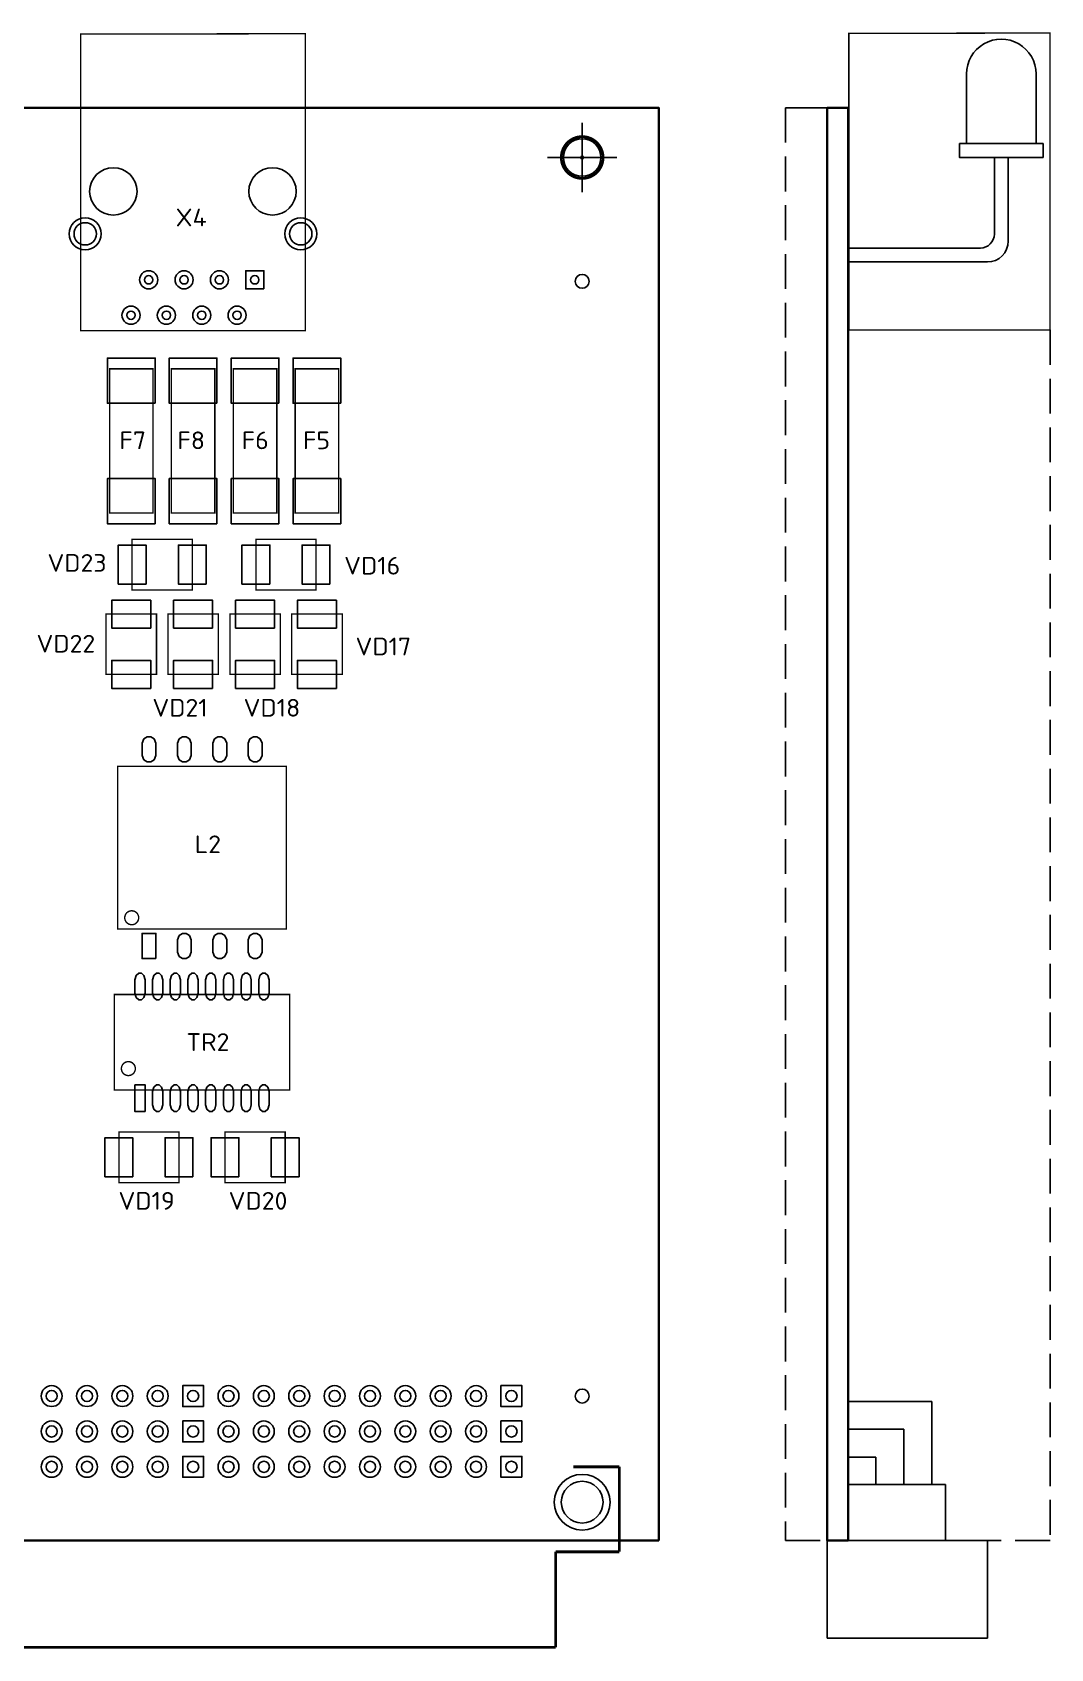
# Model space of a CAD drawing. Header units: millimetres. Extents: x 1127 to 1496, y -2533 to -2276.
# Drawn here: x 1422.7 to 1495.8, y -2392 to -2275.9 of the extents above; entities that cross this region are included whole.
import ezdxf
from ezdxf.enums import TextEntityAlignment as Align

# ---------------------------------------------------------------- set-up
doc = ezdxf.new("R2010")
doc.units = ezdxf.units.MM
doc.linetypes.add('ГОСТ 2.303 4', pattern=[7, 5, -2, 0])
doc.layers.get('0').update_dxf_attribs({"color": 250})
doc.layers.add('BOARD', color=173, linetype='Continuous', lineweight=35)
doc.layers.add('TOP', color=7, linetype='Continuous')
doc.styles.get("Standard").update_dxf_attribs({"font": 'txt.shx'})

# ---------------------------------------------------------------- blocks, each defined once
blk = doc.blocks.new('FIGURE_CIRCLE')
blk.add_circle((0, 0), 0.5)
blk = doc.blocks.new('FIGURE_SQUARE')
blk.add_lwpolyline([(-0.5, -0.5), (-0.5, 0.5), (0.5, 0.5), (0.5, -0.5)], close=True)
blk = doc.blocks.new('FIGURE_OBLONG')
blk.add_lwpolyline([(-0.5, -0.125), (-0.5, 0.125), (-0.416, 0.375), (-0.25, 0.5), (0.25, 0.5), (0.416, 0.375), (0.5, 0.125), (0.5, -0.125), (0.416, -0.375), (0.25, -0.5), (-0.25, -0.5), (-0.416, -0.375)], close=True)

msp = doc.modelspace()

# ---------------------------------------------------------------- linework, layer by layer
at = {"layer": 'BOARD'}
for points in [[(1467.65, -2384.2), (1234.4, -2384.2), (1234.4, -2281.33), (1467.65, -2281.33)], [(1479.75, -2384.2), (1481.25, -2384.2), (1481.25, -2281.33), (1479.75, -2281.33)]]:
    msp.add_lwpolyline(points, close=True, dxfattribs=at)
at = {"layer": 'TOP'}
for p, q in [((1489.75, -2278.9), (1489.75, -2283.9)), ((1494.75, -2278.9), (1494.75, -2283.9)), ((1478.25, -2281.33), (1476.75, -2281.33)), ((1491.75, -2284.9), (1491.75, -2290.4)), ((1492.75, -2284.9), (1492.75, -2290.9)), ((1490.75, -2291.4), (1481.25, -2291.4)), ((1491.25, -2292.4), (1481.25, -2292.4)), ((1487.25, -2374.2), (1481.25, -2374.2)), ((1487.25, -2380.17), (1487.25, -2374.2)), ((1485.25, -2376.2), (1481.25, -2376.2)), ((1485.25, -2380.17), (1485.25, -2376.2)), ((1483.25, -2378.2), (1481.25, -2378.2)), ((1483.25, -2380.17), (1483.25, -2378.2)), ((1481.25, -2380.17), (1488.25, -2380.17)), ((1488.25, -2380.17), (1488.25, -2384.2)), ((1479.75, -2391.2), (1479.75, -2384.2)), ((1481.25, -2384.2), (1491.25, -2384.2)), ((1491.25, -2384.2), (1491.25, -2391.2)), ((1491.25, -2391.2), (1479.75, -2391.2))]:
    msp.add_line(p, q, dxfattribs=at)
at = {"layer": 'TOP', "linetype": 'ГОСТ 2.303 4', "ltscale": 0.5}
for p, q in [((1476.75, -2281.33), (1476.75, -2384.2)), ((1479.75, -2281.33), (1478.25, -2281.33)), ((1495.75, -2297.28), (1495.75, -2384.2)), ((1476.75, -2384.2), (1479.75, -2384.2)), ((1495.75, -2384.2), (1491.25, -2384.2))]:
    msp.add_line(p, q, dxfattribs=at)
at = {"layer": 'TOP'}
for points, const_width in [([(1442.27, -2276.01), (1442.27, -2297.33), (1426.13, -2297.33), (1426.13, -2276.04), (1442.27, -2276.01), (1442.27, -2297.33), (1426.13, -2297.33)], 0.1), ([(1495.75, -2275.96), (1495.75, -2297.28), (1481.3, -2297.28), (1481.3, -2275.99), (1495.75, -2275.96), (1495.75, -2297.28), (1481.3, -2297.28)], 0.1), ([(1462.15, -2287.4), (1462.15, -2282.4)], 0.1), ([(1459.65, -2284.9), (1464.65, -2284.9)], 0.1), ([(1428.21, -2300.07), (1431.33, -2300.07), (1431.33, -2310.42), (1428.21, -2310.42), (1428.21, -2300.07)], 0.1), ([(1432.65, -2300.07), (1435.77, -2300.07), (1435.77, -2310.42), (1432.65, -2310.42), (1432.65, -2300.07)], 0.1), ([(1437.1, -2300.07), (1440.22, -2300.07), (1440.22, -2310.42), (1437.1, -2310.42), (1437.1, -2300.07)], 0.1), ([(1441.54, -2300.07), (1444.66, -2300.07), (1444.66, -2310.42), (1441.54, -2310.42), (1441.54, -2300.07)], 0.1), ([(1434.15, -2312.32), (1434.15, -2315.94), (1429.83, -2315.94), (1429.83, -2312.32), (1434.15, -2312.32)], 0.1), ([(1438.72, -2315.94), (1438.72, -2312.32), (1443.04, -2312.32), (1443.04, -2315.94), (1438.72, -2315.94)], 0.1), ([(1431.58, -2322.01), (1427.96, -2322.01), (1427.96, -2317.68), (1431.58, -2317.68), (1431.58, -2322.01)], 0.1), ([(1432.4, -2317.68), (1436.03, -2317.68), (1436.03, -2322.01), (1432.4, -2322.01), (1432.4, -2317.68)], 0.1), ([(1440.47, -2322.01), (1436.85, -2322.01), (1436.85, -2317.68), (1440.47, -2317.68), (1440.47, -2322.01)], 0.1), ([(1444.92, -2322.01), (1441.29, -2322.01), (1441.29, -2317.68), (1444.92, -2317.68), (1444.92, -2322.01)], 0.1), ([(1440.9, -2340.29), (1428.8, -2340.29), (1428.8, -2328.61), (1440.9, -2328.61), (1440.9, -2340.29)], 0.1), ([(1441.14, -2351.85), (1428.56, -2351.85), (1428.56, -2344.99), (1441.14, -2344.99), (1441.14, -2351.85)], 0.1), ([(1433.2, -2354.86), (1433.2, -2358.49), (1428.88, -2358.49), (1428.88, -2354.86), (1433.2, -2354.86)], 0.1), ([(1440.82, -2354.86), (1440.82, -2358.49), (1436.5, -2358.49), (1436.5, -2354.86), (1440.82, -2354.86)], 0.1), ([(1464.82, -2378.9), (1461.52, -2378.9)], 0.203), ([(1464.82, -2385), (1464.82, -2378.9)], 0.203), ([(1460.25, -2385), (1464.82, -2385)], 0.203), ([(1460.25, -2391.86), (1460.25, -2385)], 0.203), ([(1375.16, -2391.86), (1460.25, -2391.86)], 0.203)]:
    msp.add_lwpolyline(points, dxfattribs=dict(at, const_width=const_width))
for points, const_width in [([(1462.15, -2283.4, 1), (1462.15, -2286.4, 1), (1462.15, -2283.4)], 0.2), ([(1429.8, -2338.98, 1), (1429.8, -2339.98, 1), (1429.8, -2338.98)], 0.1), ([(1429.56, -2349.81, 1), (1429.56, -2350.81, 1), (1429.56, -2349.81)], 0.1)]:
    msp.add_lwpolyline(points, format="xyb", dxfattribs=dict(at, const_width=const_width))
msp.add_lwpolyline([(1495.25, -2284.9), (1495.25, -2283.9), (1489.25, -2283.9), (1489.25, -2284.9)], close=True, dxfattribs=at)
for centre, radius, start, end in [((1491.25, -2290.9), 1.5, 199.4712, 199.4712), ((1490.75, -2290.4), 1, 270, 0), ((1491.25, -2290.9), 1.5, 270, 0)]:
    msp.add_arc(centre, radius, start, end, dxfattribs=at)
at = {"layer": 'TOP', "extrusion": (0, 0, -1)}
msp.add_ellipse((1492.25, -2278.9), major_axis=(0, 2.5), ratio=1, start_param=4.712389, end_param=7.853982, dxfattribs=at)

# ---------------------------------------------------------------- block references
at = {"layer": 'TOP', "rotation": 90}
for name, p, xscale, yscale in [('FIGURE_CIRCLE', (1462.15, -2284.9), 2.7, 2.7), ('FIGURE_CIRCLE', (1462.15, -2284.9), 0.2, 0.2), ('FIGURE_CIRCLE', (1428.48, -2287.33), 3.4, 3.4), ('FIGURE_CIRCLE', (1428.48, -2287.33), 3.4, 3.4), ('FIGURE_CIRCLE', (1439.91, -2287.33), 3.4, 3.4), ('FIGURE_CIRCLE', (1439.91, -2287.33), 3.4, 3.4), ('FIGURE_CIRCLE', (1426.46, -2290.38), 2.3, 2.3), ('FIGURE_CIRCLE', (1441.94, -2290.38), 2.3, 2.3), ('FIGURE_CIRCLE', (1426.46, -2290.38), 1.6, 1.6), ('FIGURE_CIRCLE', (1441.94, -2290.38), 1.6, 1.6), ('FIGURE_CIRCLE', (1431.02, -2293.68), 1.3, 1.3), ('FIGURE_CIRCLE', (1433.56, -2293.68), 1.3, 1.3), ('FIGURE_CIRCLE', (1436.1, -2293.68), 1.3, 1.3), ('FIGURE_SQUARE', (1438.64, -2293.68), 1.3, 1.3), ('FIGURE_CIRCLE', (1431.02, -2293.68), 0.6, 0.6), ('FIGURE_CIRCLE', (1433.56, -2293.68), 0.6, 0.6), ('FIGURE_CIRCLE', (1436.1, -2293.68), 0.6, 0.6), ('FIGURE_CIRCLE', (1438.64, -2293.68), 0.6, 0.6), ('FIGURE_CIRCLE', (1429.75, -2296.22), 1.3, 1.3), ('FIGURE_CIRCLE', (1429.75, -2296.22), 0.6, 0.6), ('FIGURE_CIRCLE', (1432.29, -2296.22), 1.3, 1.3), ('FIGURE_CIRCLE', (1432.29, -2296.22), 0.6, 0.6), ('FIGURE_CIRCLE', (1434.83, -2296.22), 1.3, 1.3), ('FIGURE_CIRCLE', (1434.83, -2296.22), 0.6, 0.6), ('FIGURE_CIRCLE', (1437.37, -2296.22), 1.3, 1.3), ('FIGURE_CIRCLE', (1437.37, -2296.22), 0.6, 0.6), ('FIGURE_SQUARE', (1429.77, -2300.92), 3.25, 3.43), ('FIGURE_SQUARE', (1434.21, -2300.92), 3.25, 3.43), ('FIGURE_SQUARE', (1438.66, -2300.92), 3.25, 3.43), ('FIGURE_SQUARE', (1443.1, -2300.92), 3.25, 3.43), ('FIGURE_SQUARE', (1429.77, -2309.57), 3.25, 3.43), ('FIGURE_SQUARE', (1434.21, -2309.57), 3.25, 3.43), ('FIGURE_SQUARE', (1438.66, -2309.57), 3.25, 3.43), ('FIGURE_SQUARE', (1443.1, -2309.57), 3.25, 3.43), ('FIGURE_SQUARE', (1429.83, -2314.13), 2.8, 2), ('FIGURE_SQUARE', (1434.15, -2314.13), 2.8, 2), ('FIGURE_SQUARE', (1438.72, -2314.13), 2.8, 2), ('FIGURE_SQUARE', (1443.04, -2314.13), 2.8, 2), ('FIGURE_SQUARE', (1429.77, -2317.68), 2, 2.8), ('FIGURE_SQUARE', (1434.21, -2317.68), 2, 2.8), ('FIGURE_SQUARE', (1438.66, -2317.68), 2, 2.8), ('FIGURE_SQUARE', (1443.1, -2317.68), 2, 2.8), ('FIGURE_SQUARE', (1429.77, -2322.01), 2, 2.8), ('FIGURE_SQUARE', (1434.21, -2322.01), 2, 2.8), ('FIGURE_SQUARE', (1438.66, -2322.01), 2, 2.8), ('FIGURE_SQUARE', (1443.1, -2322.01), 2, 2.8), ('FIGURE_OBLONG', (1430.4, -2344.41), 1.91, 0.74), ('FIGURE_OBLONG', (1431.67, -2344.41), 1.91, 0.74), ('FIGURE_OBLONG', (1432.94, -2344.41), 1.91, 0.74), ('FIGURE_OBLONG', (1434.21, -2344.41), 1.91, 0.74), ('FIGURE_OBLONG', (1435.48, -2344.41), 1.91, 0.74), ('FIGURE_OBLONG', (1436.75, -2344.41), 1.91, 0.74), ('FIGURE_OBLONG', (1438.02, -2344.41), 1.91, 0.74), ('FIGURE_OBLONG', (1439.29, -2344.41), 1.91, 0.74), ('FIGURE_SQUARE', (1430.4, -2352.44), 1.91, 0.74), ('FIGURE_OBLONG', (1431.67, -2352.44), 1.91, 0.74), ('FIGURE_OBLONG', (1432.94, -2352.44), 1.91, 0.74), ('FIGURE_OBLONG', (1434.21, -2352.44), 1.91, 0.74), ('FIGURE_OBLONG', (1435.48, -2352.44), 1.91, 0.74), ('FIGURE_OBLONG', (1436.75, -2352.44), 1.91, 0.74), ('FIGURE_OBLONG', (1438.02, -2352.44), 1.91, 0.74), ('FIGURE_OBLONG', (1439.29, -2352.44), 1.91, 0.74), ('FIGURE_SQUARE', (1428.88, -2356.68), 2.8, 2), ('FIGURE_SQUARE', (1433.2, -2356.68), 2.8, 2), ('FIGURE_SQUARE', (1436.5, -2356.68), 2.8, 2), ('FIGURE_SQUARE', (1440.82, -2356.68), 2.8, 2), ('FIGURE_CIRCLE', (1424.05, -2373.82), 1.5, 1.5), ('FIGURE_CIRCLE', (1426.59, -2373.82), 1.5, 1.5), ('FIGURE_CIRCLE', (1429.13, -2373.82), 1.5, 1.5), ('FIGURE_CIRCLE', (1431.67, -2373.82), 1.5, 1.5), ('FIGURE_SQUARE', (1434.21, -2373.82), 1.5, 1.5), ('FIGURE_CIRCLE', (1436.75, -2373.82), 1.5, 1.5), ('FIGURE_CIRCLE', (1439.29, -2373.82), 1.5, 1.5), ('FIGURE_CIRCLE', (1441.83, -2373.82), 1.5, 1.5), ('FIGURE_CIRCLE', (1444.37, -2373.82), 1.5, 1.5), ('FIGURE_CIRCLE', (1446.91, -2373.82), 1.5, 1.5), ('FIGURE_CIRCLE', (1449.45, -2373.82), 1.5, 1.5), ('FIGURE_CIRCLE', (1451.99, -2373.82), 1.5, 1.5), ('FIGURE_CIRCLE', (1454.53, -2373.82), 1.5, 1.5), ('FIGURE_SQUARE', (1457.07, -2373.82), 1.5, 1.5), ('FIGURE_CIRCLE', (1424.05, -2373.82), 0.8, 0.8), ('FIGURE_CIRCLE', (1426.59, -2373.82), 0.8, 0.8), ('FIGURE_CIRCLE', (1429.13, -2373.82), 0.8, 0.8), ('FIGURE_CIRCLE', (1431.67, -2373.82), 0.8, 0.8), ('FIGURE_CIRCLE', (1434.21, -2373.82), 0.8, 0.8), ('FIGURE_CIRCLE', (1436.75, -2373.82), 0.8, 0.8), ('FIGURE_CIRCLE', (1439.29, -2373.82), 0.8, 0.8), ('FIGURE_CIRCLE', (1441.83, -2373.82), 0.8, 0.8), ('FIGURE_CIRCLE', (1444.37, -2373.82), 0.8, 0.8), ('FIGURE_CIRCLE', (1446.91, -2373.82), 0.8, 0.8), ('FIGURE_CIRCLE', (1449.45, -2373.82), 0.8, 0.8), ('FIGURE_CIRCLE', (1451.99, -2373.82), 0.8, 0.8), ('FIGURE_CIRCLE', (1454.53, -2373.82), 0.8, 0.8), ('FIGURE_CIRCLE', (1457.07, -2373.82), 0.8, 0.8), ('FIGURE_CIRCLE', (1424.05, -2376.36), 1.5, 1.5), ('FIGURE_CIRCLE', (1424.05, -2376.36), 0.8, 0.8), ('FIGURE_CIRCLE', (1426.59, -2376.36), 1.5, 1.5), ('FIGURE_CIRCLE', (1426.59, -2376.36), 0.8, 0.8), ('FIGURE_CIRCLE', (1429.13, -2376.36), 1.5, 1.5), ('FIGURE_CIRCLE', (1429.13, -2376.36), 0.8, 0.8), ('FIGURE_CIRCLE', (1431.67, -2376.36), 1.5, 1.5), ('FIGURE_CIRCLE', (1431.67, -2376.36), 0.8, 0.8), ('FIGURE_SQUARE', (1434.21, -2376.36), 1.5, 1.5), ('FIGURE_CIRCLE', (1434.21, -2376.36), 0.8, 0.8), ('FIGURE_CIRCLE', (1436.75, -2376.36), 1.5, 1.5), ('FIGURE_CIRCLE', (1436.75, -2376.36), 0.8, 0.8), ('FIGURE_CIRCLE', (1439.29, -2376.36), 1.5, 1.5), ('FIGURE_CIRCLE', (1439.29, -2376.36), 0.8, 0.8), ('FIGURE_CIRCLE', (1441.83, -2376.36), 1.5, 1.5), ('FIGURE_CIRCLE', (1441.83, -2376.36), 0.8, 0.8), ('FIGURE_CIRCLE', (1444.37, -2376.36), 1.5, 1.5), ('FIGURE_CIRCLE', (1444.37, -2376.36), 0.8, 0.8), ('FIGURE_CIRCLE', (1446.91, -2376.36), 1.5, 1.5), ('FIGURE_CIRCLE', (1446.91, -2376.36), 0.8, 0.8), ('FIGURE_CIRCLE', (1449.45, -2376.36), 1.5, 1.5), ('FIGURE_CIRCLE', (1449.45, -2376.36), 0.8, 0.8), ('FIGURE_CIRCLE', (1451.99, -2376.36), 1.5, 1.5), ('FIGURE_CIRCLE', (1451.99, -2376.36), 0.8, 0.8), ('FIGURE_CIRCLE', (1454.53, -2376.36), 1.5, 1.5), ('FIGURE_CIRCLE', (1454.53, -2376.36), 0.8, 0.8), ('FIGURE_SQUARE', (1457.07, -2376.36), 1.5, 1.5), ('FIGURE_CIRCLE', (1457.07, -2376.36), 0.8, 0.8), ('FIGURE_CIRCLE', (1424.05, -2378.9), 1.5, 1.5), ('FIGURE_CIRCLE', (1424.05, -2378.9), 0.8, 0.8), ('FIGURE_CIRCLE', (1426.59, -2378.9), 1.5, 1.5), ('FIGURE_CIRCLE', (1426.59, -2378.9), 0.8, 0.8), ('FIGURE_CIRCLE', (1429.13, -2378.9), 1.5, 1.5), ('FIGURE_CIRCLE', (1429.13, -2378.9), 0.8, 0.8), ('FIGURE_CIRCLE', (1431.67, -2378.9), 1.5, 1.5), ('FIGURE_CIRCLE', (1431.67, -2378.9), 0.8, 0.8), ('FIGURE_SQUARE', (1434.21, -2378.9), 1.5, 1.5), ('FIGURE_CIRCLE', (1434.21, -2378.9), 0.8, 0.8), ('FIGURE_CIRCLE', (1436.75, -2378.9), 1.5, 1.5), ('FIGURE_CIRCLE', (1436.75, -2378.9), 0.8, 0.8), ('FIGURE_CIRCLE', (1439.29, -2378.9), 1.5, 1.5), ('FIGURE_CIRCLE', (1439.29, -2378.9), 0.8, 0.8), ('FIGURE_CIRCLE', (1441.83, -2378.9), 1.5, 1.5), ('FIGURE_CIRCLE', (1441.83, -2378.9), 0.8, 0.8), ('FIGURE_CIRCLE', (1444.37, -2378.9), 1.5, 1.5), ('FIGURE_CIRCLE', (1444.37, -2378.9), 0.8, 0.8), ('FIGURE_CIRCLE', (1446.91, -2378.9), 1.5, 1.5), ('FIGURE_CIRCLE', (1446.91, -2378.9), 0.8, 0.8), ('FIGURE_CIRCLE', (1449.45, -2378.9), 1.5, 1.5), ('FIGURE_CIRCLE', (1449.45, -2378.9), 0.8, 0.8), ('FIGURE_CIRCLE', (1451.99, -2378.9), 1.5, 1.5), ('FIGURE_CIRCLE', (1451.99, -2378.9), 0.8, 0.8), ('FIGURE_CIRCLE', (1454.53, -2378.9), 1.5, 1.5), ('FIGURE_CIRCLE', (1454.53, -2378.9), 0.8, 0.8), ('FIGURE_SQUARE', (1457.07, -2378.9), 1.5, 1.5), ('FIGURE_CIRCLE', (1457.07, -2378.9), 0.8, 0.8), ('FIGURE_CIRCLE', (1462.15, -2381.44), 4, 4), ('FIGURE_CIRCLE', (1462.15, -2381.44), 3, 3)]:
    msp.add_blockref(name, p, dxfattribs=dict(at, xscale=xscale, yscale=yscale))
for p in [(1462.15, -2293.79), (1462.15, -2373.82)]:
    msp.add_blockref('FIGURE_CIRCLE', p, dxfattribs=at)
at = {"layer": 'TOP', "xscale": 1.8, "rotation": 90}
for name, p in [('FIGURE_OBLONG', (1431.04, -2327.39)), ('FIGURE_OBLONG', (1433.58, -2327.39)), ('FIGURE_OBLONG', (1436.12, -2327.39)), ('FIGURE_OBLONG', (1438.66, -2327.39)), ('FIGURE_SQUARE', (1431.04, -2341.51)), ('FIGURE_OBLONG', (1433.58, -2341.51)), ('FIGURE_OBLONG', (1436.12, -2341.51)), ('FIGURE_OBLONG', (1438.66, -2341.51))]:
    msp.add_blockref(name, p, dxfattribs=at)

# ---------------------------------------------------------------- texts
at = {"layer": 'TOP', "width": 1.019685}
for s, p in [('X4', (1434.07, -2289.84)), ('F7', (1429.87, -2305.84)), ('F8', (1434.07, -2305.84)), ('F6', (1438.67, -2305.84)), ('F5', (1443.07, -2305.84)), ('VD23', (1425.87, -2314.64)), ('VD16', (1447.07, -2314.84)), ('VD22', (1425.07, -2320.44)), ('VD17', (1447.87, -2320.64)), ('VD21', (1433.27, -2325.04)), ('VD18', (1439.87, -2325.04)), ('L2', (1435.27, -2334.84)), ('TR2', (1435.27, -2349.04)), ('VD19', (1430.87, -2360.44)), ('VD20', (1438.87, -2360.44))]:
    msp.add_text(s, height=1.27, dxfattribs=at).set_placement(p, align=Align.CENTER)

doc.saveas('drawing.dxf')
